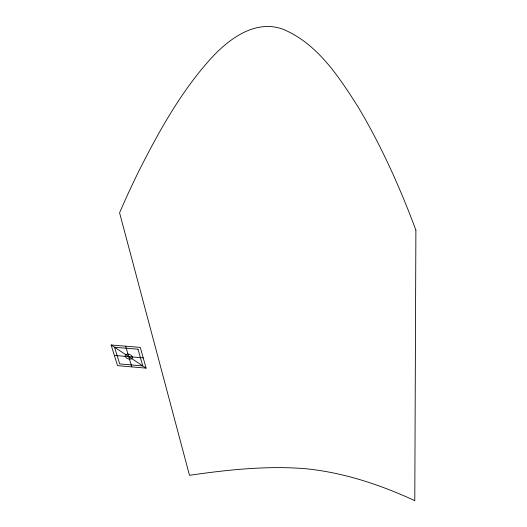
<?xml version="1.0" encoding="UTF-8"?>
<svg xmlns="http://www.w3.org/2000/svg" width="527" height="527" viewBox="0 0 527 527"><rect width="100%" height="100%" fill="white"/><g stroke="black" fill="none" stroke-linecap="round" stroke-linejoin="round"><path stroke-width="0.79" d="M111.111 344.987L140.261 347.392L146.111 368.129L117.547 365.652L111.111 344.987L146.111 368.129M114.366 355.435L143.219 357.873M125.637 346.186L131.79 366.891M415.889 230.167L414.789 500.65C379.895 484.544 342.761 472.205 304.336 468.608C265.964 465.657 227.46 469.807 189.496 475.295L119.57 212.783A1496.364 1156.304 33 0 1 139.721 169.365C159.589 130.169 181.308 91.263 210.938 58.504C228.79 38.939 255.417 18.926 283.269 29.341C317.755 43.866 339.072 77.08 358.413 107.429C381.535 146.335 400.118 187.796 415.889 230.167M125.558 354.539L125.037 356.338L126.684 358.307L129.537 359.309L131.928 358.755L132.461 356.963L130.821 354.981L127.956 353.979L125.558 354.539M138.008 349.203L114.543 347.26L119.695 363.926L142.771 365.922L138.008 349.203"/></g></svg>
